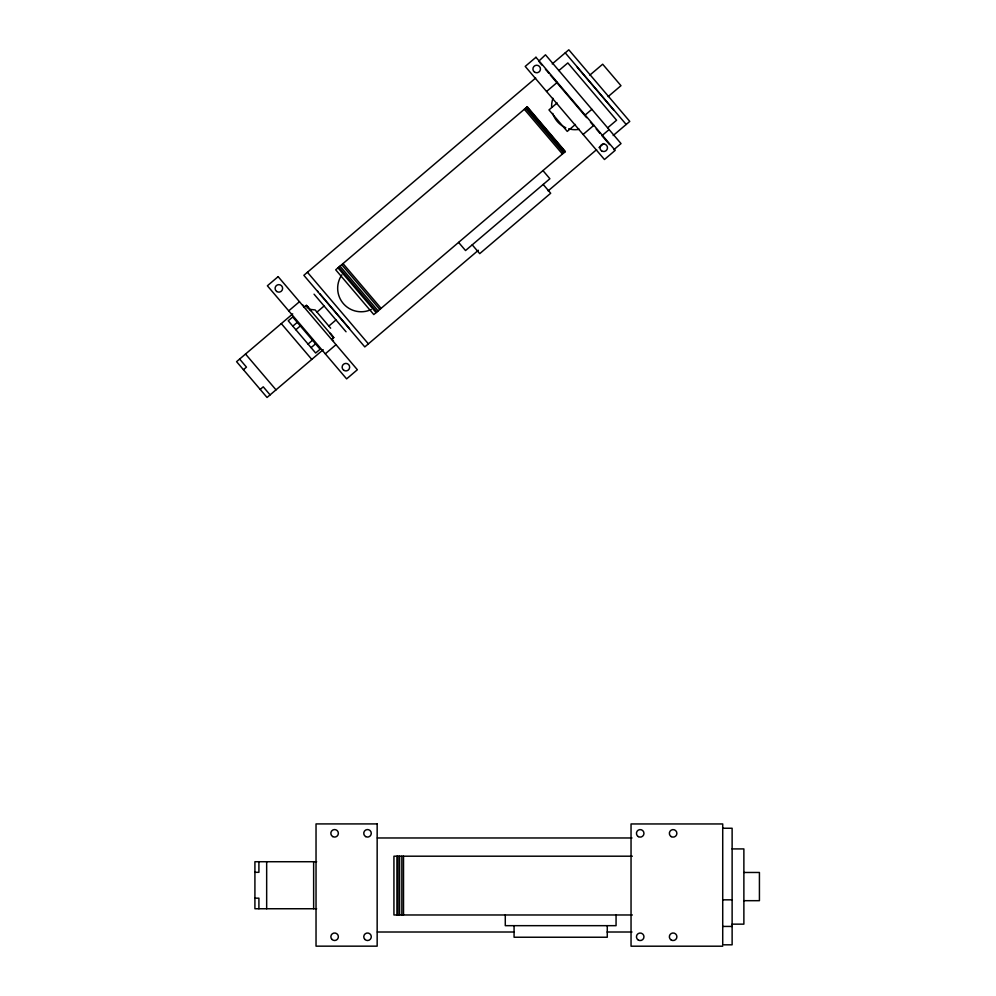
<?xml version="1.0" encoding="UTF-8"?>
<svg xmlns="http://www.w3.org/2000/svg" width="996" height="996" viewBox="0 0 996 996"><rect width="100%" height="100%" fill="white"/><g stroke="black" fill="none" stroke-linecap="round" stroke-linejoin="round"><path stroke-width="1.49" d="M535.674 78.012L303.855 275.307L364.797 346.919L478.366 250.27M552.232 63.918L568.816 49.8L629.771 121.412L613.175 135.531M558.88 70.554L567.832 62.935L616.586 120.217L607.635 127.837M288.716 310.852L299.46 301.713M546.555 91.47L557.299 82.332M292.724 313.889L236.575 361.66L267.053 397.466L323.19 349.696M302.996 305.137L304.527 306.93M304.228 307.179L306.345 305.374L310.852 310.677M306.98 307.926L307.876 307.166M292.799 326.165L297.281 322.355M243.435 369.715L246.473 367.126L239.625 359.07M557.15 102.949L548.97 109.909L567.259 131.397L575.427 124.438M589.844 75.123L602.68 64.205L620.969 85.681L608.12 96.612M295.849 329.751L300.319 325.941M316.952 312.097L324.111 305.996M328.829 326.065L335.988 319.965M308.038 344.068L312.507 340.259M260.193 389.411L263.243 386.822L270.09 394.877M311.088 347.654L315.558 343.844M584.714 115.412L591.873 109.323M331.618 339.437L333.735 337.632L330.336 333.573M325.294 353.817L336.026 344.678M583.121 134.435L593.865 125.297M609.116 129.58L601.945 135.668L609.564 144.619M548.136 190.883L596.616 149.624M598.982 147.607L603.713 143.586M613.872 149.674L621.031 143.586L545.472 54.805L538.649 61.291M722.723 828.249L732.122 828.249L732.122 944.818L722.723 944.818L722.723 823.953L631.041 823.953L631.041 946.2L722.723 946.2M377.372 837.972L631.987 837.972M732.122 848.916L743.875 848.916L743.875 924.151L732.122 924.151M632.348 856.199L393.93 856.199L393.93 914.975L632.348 914.975M316.641 861.727L254.914 861.727L254.914 908.75L316.641 908.75M254.914 872.309L258.91 872.309L258.91 861.727M744.087 872.471L759.425 872.471L759.425 900.683L744.087 900.683M254.914 898.168L258.91 898.168L258.91 908.75M722.723 899.836L732.122 899.836M722.723 926.429L732.122 926.429M377.372 932.007L513.998 932.007M607.124 932.007L631.987 932.007M309.669 309.345L315.122 309.943L330.66 328.207M565.242 52.85L626.185 124.463M577.269 67.305L613.835 110.27M539.371 62.138L541.836 65.026M545.397 69.222L546.767 70.828M547.451 71.625L548.883 73.318M550.315 75.011L586.632 117.665M590.454 122.172L593.33 125.546M596.206 128.92L600.04 133.427M526.971 107.02L565.068 151.778M526.386 107.518L564.483 152.276M525.539 108.24L563.624 152.998M524.332 109.274L562.429 154.031M542.957 170.602L549.892 178.745L465.53 250.544L458.596 242.389M543.194 184.447L550.688 193.249L479.723 253.644L472.229 244.842M343.01 263.591L381.095 308.349M341.74 264.675L379.825 309.432M340.022 266.131L378.119 310.889M338.777 267.189L376.862 311.947M337.98 267.862L376.077 312.62M307.428 272.257L368.383 343.869M317.637 291.143L318.172 291.778M319.778 293.658L324.808 299.559M325.63 300.543L349.633 328.73M314.051 294.181L346.048 331.78M329.763 332.938L333.735 337.632L306.345 305.374L310.017 309.756M331.942 339.15L333.473 340.943M281.295 323.6L311.773 359.407M245.526 354.041L276.004 389.847M616.063 914.975L616.063 925.67L505.283 925.67L505.283 914.975M607.274 925.67L607.274 937.236L514.073 937.236L514.073 925.67M403.517 856.199L403.517 914.975M401.849 856.199L401.849 914.975M399.608 856.199L399.608 914.975M397.964 856.199L397.964 914.975M396.931 856.199L396.931 914.975M313.64 861.727L313.64 908.75M266.667 861.727L266.667 908.75M371.259 309.495A23.506 23.506 0 0 1 341.827 274.908M579.361 129.306A23.506 23.506 0 0 1 568.691 128.795M565.803 127.762A23.506 23.506 0 0 1 552.743 113.407M551.647 107.369A23.506 23.506 0 0 1 552.979 98.293M278.133 276.651L267.389 285.79L346.62 378.878L357.365 369.74L278.133 276.651M535.96 57.27L525.216 66.408L604.448 159.509L615.192 150.359L535.96 57.27M527.27 106.771L335.702 269.804L373.799 314.562L565.355 151.529L527.27 106.771M292.7 316.989L288.23 320.787L315.657 353.02L320.127 349.21L292.7 316.989M377.16 823.916L316.031 823.916L316.031 946.163L377.16 946.163L377.16 823.916M331.954 939.415A3.76 3.76 0 0 0 338.242 937.734A3.76 3.76 0 0 0 333.635 933.128A3.76 3.76 0 0 0 331.954 939.415M332.726 836.578A3.76 3.76 0 0 0 338.366 833.316A3.76 3.76 0 0 0 332.726 830.054A3.76 3.76 0 0 0 332.726 836.578M364.86 939.415A3.76 3.76 0 0 0 371.159 937.734A3.76 3.76 0 0 0 366.553 933.128A3.76 3.76 0 0 0 364.86 939.415M365.644 836.578A3.76 3.76 0 0 0 371.284 833.316A3.76 3.76 0 0 0 365.644 830.054A3.76 3.76 0 0 0 365.644 836.578M671.242 836.615A3.76 3.76 0 0 0 676.882 833.353A3.76 3.76 0 0 0 671.242 830.104A3.76 3.76 0 0 0 671.242 836.615M671.242 940.025A3.76 3.76 0 0 0 676.894 936.763A3.76 3.76 0 0 0 671.242 933.501A3.76 3.76 0 0 0 671.242 940.025M638.324 836.615A3.76 3.76 0 0 0 643.964 833.353A3.76 3.76 0 0 0 638.324 830.104A3.76 3.76 0 0 0 638.324 836.615M638.324 940.05A3.76 3.76 0 0 0 643.964 936.8A3.76 3.76 0 0 0 638.324 933.538A3.76 3.76 0 0 0 638.324 940.05M276.714 291.479A3.76 3.76 0 0 0 282.603 288.691A3.76 3.76 0 0 0 277.237 284.993A3.76 3.76 0 0 0 276.714 291.479M343.757 370.263A3.76 3.76 0 0 0 349.646 367.462A3.76 3.76 0 0 0 344.28 363.764A3.76 3.76 0 0 0 343.757 370.263M601.596 150.869A3.76 3.76 0 0 0 607.473 148.068A3.76 3.76 0 0 0 602.119 144.37A3.76 3.76 0 0 0 601.596 150.869M534.553 72.098A3.76 3.76 0 0 0 540.442 69.297A3.76 3.76 0 0 0 535.076 65.599A3.76 3.76 0 0 0 534.553 72.098"/></g></svg>
